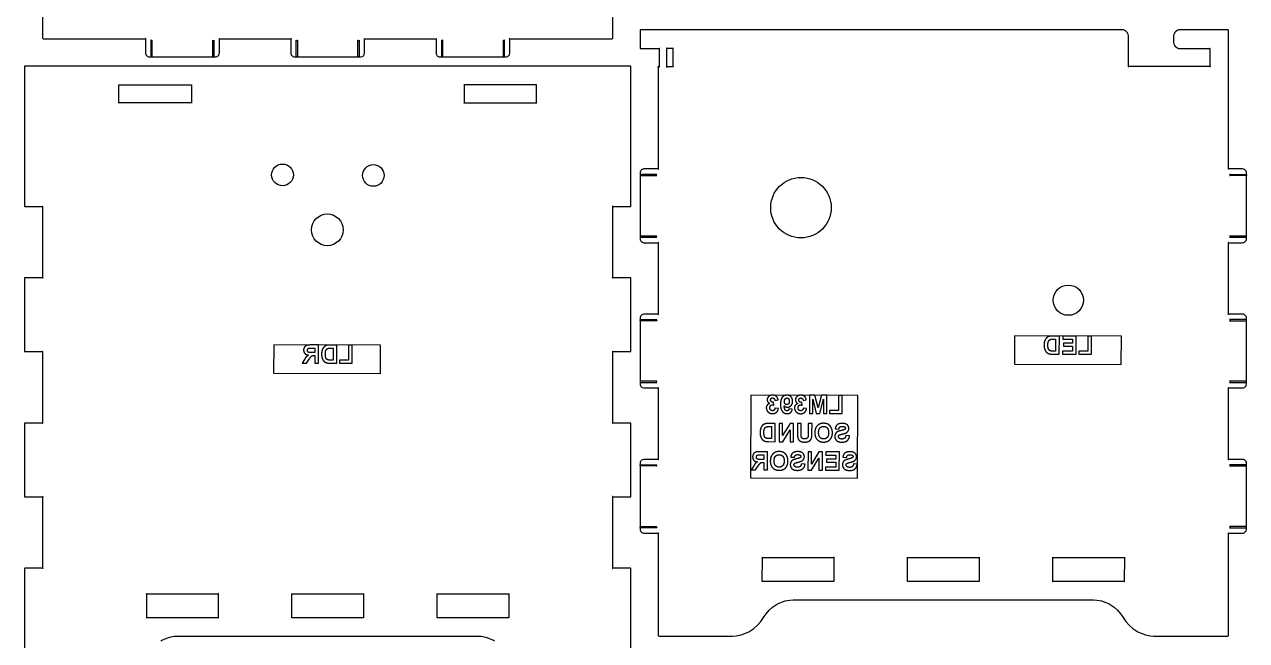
# Model space of a CAD drawing. Header units: millimetres. Extents: x 10 to 212, y 10 to 409.
# Drawn here: x 10 to 211.9, y 111 to 212.8 of the extents above; entities that cross this region are included whole.
import ezdxf

# ---------------------------------------------------------------- set-up
doc = ezdxf.new("R2010")
doc.units = ezdxf.units.MM
doc.layers.get('0').update_dxf_attribs({"linetype": 'CONTINUOUS'})

msp = doc.modelspace()

# ---------------------------------------------------------------- linework, layer by layer
for p, q in [((58.58, 159.8), (57.3, 159.8)), ((58.57, 156.8), (58.58, 159.8)), ((61.61, 159.79), (60.5, 159.79)), ((61.6, 156.79), (61.61, 159.79)), ((63.55, 159.76), (63.54, 157.29)), ((64.15, 159.76), (63.55, 159.76)), ((64.14, 156.78), (64.15, 159.76)), ((180.97, 161.28), (179.86, 161.28)), ((180.09, 160.77), (180.36, 160.77)), ((180.36, 160.77), (180.36, 158.78)), ((180.96, 158.28), (180.97, 161.28)), ((183.77, 161.27), (181.54, 161.27)), ((181.54, 161.27), (181.54, 160.77)), ((181.54, 160.77), (183.16, 160.76)), ((183.16, 160.1), (181.65, 160.1)), ((181.65, 160.1), (181.65, 159.6)), ((181.65, 159.6), (183.16, 159.59)), ((183.16, 159.59), (183.15, 158.78)), ((183.16, 160.76), (183.16, 160.1)), ((183.76, 158.27), (183.77, 161.27)), ((186.31, 161.24), (185.7, 161.24)), ((185.7, 161.24), (185.7, 158.77)), ((186.3, 158.26), (186.31, 161.24)), ((57.5, 159.29), (57.97, 159.29)), ((57.97, 158.53), (57.52, 158.53)), ((57.85, 158.05), (57.97, 158.05)), ((57.97, 159.29), (57.97, 158.53)), ((57.97, 158.05), (57.97, 156.8)), ((60.73, 159.28), (61, 159.28)), ((61, 159.28), (61, 157.3)), ((179.82, 158.28), (180.96, 158.28)), ((180.36, 158.78), (179.91, 158.78)), ((183.15, 158.78), (181.48, 158.78)), ((181.48, 158.78), (181.48, 158.27)), ((181.48, 158.27), (183.76, 158.27)), ((185.7, 158.77), (184.19, 158.77)), ((184.19, 158.77), (184.19, 158.27)), ((184.19, 158.27), (186.3, 158.26)), ((56.24, 157.39), (55.88, 156.8)), ((55.88, 156.8), (56.6, 156.8)), ((56.6, 156.8), (57.04, 157.45)), ((57.97, 156.8), (58.57, 156.8)), ((60.46, 156.79), (61.6, 156.79)), ((61, 157.3), (60.55, 157.3)), ((63.54, 157.29), (62.03, 157.29)), ((62.03, 157.29), (62.03, 156.79)), ((62.03, 156.79), (64.14, 156.78)), ((140.58, 151.49), (139.67, 151.49)), ((139.67, 151.49), (139.67, 148.49)), ((141.11, 149.44), (140.58, 151.49)), ((141.66, 151.49), (141.11, 149.44)), ((142.57, 151.48), (141.66, 151.49)), ((142.56, 148.48), (142.57, 151.48)), ((144.5, 151.46), (144.49, 148.99)), ((145.11, 151.45), (144.5, 151.46)), ((145.1, 148.48), (145.11, 151.45)), ((133.81, 149.86), (133.75, 150.33)), ((133.98, 150.64), (134.51, 150.73)), ((138.48, 149.85), (138.41, 150.32)), ((138.64, 150.63), (139.17, 150.72)), ((140.23, 148.49), (140.23, 150.85)), ((140.23, 150.85), (140.82, 148.49)), ((141.41, 148.49), (142.01, 150.85)), ((142.01, 150.85), (142, 148.49)), ((134.55, 149.3), (134, 149.37)), ((136.85, 149.19), (136.29, 149.26)), ((139.21, 149.29), (138.66, 149.36)), ((139.67, 148.49), (140.23, 148.49)), ((140.82, 148.49), (141.41, 148.49)), ((142, 148.49), (142.56, 148.48)), ((144.49, 148.99), (142.99, 148.99)), ((142.99, 148.99), (142.99, 148.48)), ((142.99, 148.48), (145.1, 148.48)), ((134.05, 146.82), (132.94, 146.83)), ((133.17, 146.32), (133.44, 146.32)), ((133.44, 146.32), (133.44, 144.33)), ((134.04, 143.82), (134.05, 146.82)), ((134.69, 146.82), (134.68, 143.82)), ((135.25, 146.82), (134.69, 146.82)), ((136.48, 146.82), (135.25, 144.82)), ((135.25, 144.82), (135.25, 146.82)), ((135.29, 143.82), (136.5, 145.77)), ((137.07, 146.82), (136.48, 146.82)), ((136.5, 145.77), (136.5, 143.82)), ((137.06, 143.82), (137.07, 146.82)), ((138.32, 146.81), (137.71, 146.81)), ((137.71, 146.81), (137.71, 145.24)), ((138.31, 145.15), (138.32, 146.81)), ((140.11, 146.81), (139.5, 146.81)), ((139.5, 146.81), (139.5, 145.19)), ((140.1, 145.21), (140.11, 146.81)), ((143.95, 145.94), (144.56, 145.91)), ((132.9, 143.83), (134.04, 143.82)), ((133.44, 144.33), (132.99, 144.33)), ((134.68, 143.82), (135.29, 143.82)), ((136.5, 143.82), (137.06, 143.82)), ((146.3, 144.77), (145.72, 144.83)), ((132.75, 142.15), (131.48, 142.15)), ((131.67, 141.64), (132.15, 141.64)), ((132.15, 141.64), (132.14, 140.88)), ((132.74, 139.15), (132.75, 142.15)), ((139.45, 142.13), (139.44, 139.13)), ((140.01, 142.13), (139.45, 142.13)), ((140.01, 140.12), (140.01, 142.13)), ((141.24, 142.12), (140.01, 140.12)), ((141.83, 142.12), (141.24, 142.12)), ((141.82, 139.12), (141.83, 142.12)), ((144.63, 142.12), (142.41, 142.12)), ((142.41, 142.12), (142.41, 141.61)), ((142.41, 141.61), (144.02, 141.61)), ((144.02, 141.61), (144.02, 140.94)), ((144.62, 139.12), (144.63, 142.12)), ((130.42, 139.74), (130.05, 139.15)), ((130.77, 139.15), (131.21, 139.8)), ((132.14, 140.88), (131.7, 140.88)), ((132.02, 140.4), (132.14, 140.4)), ((132.14, 140.4), (132.14, 139.15)), ((136.61, 141.28), (137.21, 141.25)), ((138.96, 140.11), (138.37, 140.16)), ((140.05, 139.13), (141.26, 141.08)), ((141.26, 141.08), (141.26, 139.12)), ((144.02, 139.62), (142.34, 139.63)), ((142.34, 139.63), (142.34, 139.12)), ((144.02, 140.94), (142.52, 140.95)), ((142.52, 140.95), (142.52, 140.44)), ((142.52, 140.44), (144.02, 140.44)), ((144.02, 140.44), (144.02, 139.62)), ((145.22, 141.26), (145.83, 141.23)), ((147.58, 140.08), (146.99, 140.14)), ((130.05, 139.15), (130.77, 139.15)), ((132.14, 139.15), (132.74, 139.15)), ((139.44, 139.13), (140.05, 139.13)), ((141.26, 139.12), (141.82, 139.12)), ((142.34, 139.12), (144.62, 139.12))]:
    msp.add_line(p, q)
for points in [[(13, 227.4), (13, 210.5), (13, 210.48), (13.03, 210.43), (13.08, 210.4), (13.1, 210.4), (30, 210.4), (30.01, 210.4), (30.04, 210.41), (30.04, 210.44), (30.01, 210.44), (30, 210.41), (30, 210.4), (30, 208.1), (30, 208.06), (30.02, 207.92), (30.08, 207.78), (30.09, 207.75), (30.11, 207.72), (30.21, 207.61), (30.32, 207.51), (30.35, 207.49), (30.38, 207.48), (30.52, 207.43), (30.65, 207.4), (30.7, 207.4), (31, 207.4), (41.2, 207.4), (41.18, 207.4), (41.13, 207.43), (41.1, 207.48), (41.1, 207.5), (41.1, 210.2), (41.1, 210.19), (41.11, 210.15), (41.11, 210.15), (41.12, 210.15), (41.15, 210.12), (41.15, 210.11), (41.15, 210.11), (41.19, 210.1), (41.2, 210.1), (41.21, 210.1), (41.25, 210.11), (41.25, 210.11), (41.25, 210.12), (41.28, 210.15), (41.29, 210.15), (41.29, 210.15), (41.3, 210.19), (41.3, 210.2), (41.3, 207.5), (41.3, 207.48), (41.27, 207.43), (41.22, 207.4), (41.2, 207.4), (41.5, 207.4), (41.54, 207.4), (41.68, 207.43), (41.82, 207.48), (41.85, 207.49), (41.88, 207.51), (41.99, 207.61), (42.09, 207.72), (42.11, 207.75), (42.12, 207.78), (42.2, 208.02), (42.2, 208.1), (42.2, 210.4), (54, 210.4), (54, 210.41), (54.01, 210.44), (54.04, 210.44), (54.04, 210.41), (54.01, 210.4), (54, 210.4), (54, 208.1), (54, 208.06), (54.02, 207.92), (54.08, 207.78), (54.09, 207.75), (54.11, 207.72), (54.21, 207.61), (54.32, 207.51), (54.35, 207.49), (54.38, 207.48), (54.52, 207.43), (54.65, 207.4), (54.7, 207.4), (55, 207.4), (54.98, 207.4), (54.93, 207.43), (54.9, 207.48), (54.9, 207.5), (54.9, 210.2), (54.9, 210.19), (54.91, 210.15), (54.91, 210.15), (54.91, 210.15), (54.95, 210.12), (54.95, 210.11), (54.95, 210.11), (54.99, 210.1), (55, 210.1), (55.01, 210.1), (55.05, 210.11), (55.05, 210.11), (55.05, 210.12), (55.08, 210.15), (55.09, 210.15), (55.09, 210.15), (55.1, 210.19), (55.1, 210.2), (55.1, 207.5), (55.1, 207.48), (55.07, 207.43), (55.02, 207.4), (55, 207.4), (65.2, 207.4), (65.18, 207.4), (65.13, 207.43), (65.1, 207.48), (65.1, 207.5), (65.1, 210.2), (65.1, 210.19), (65.11, 210.15), (65.11, 210.15), (65.11, 210.15), (65.15, 210.12), (65.15, 210.11), (65.15, 210.11), (65.19, 210.1), (65.2, 210.1), (65.21, 210.1), (65.25, 210.11), (65.25, 210.11), (65.25, 210.12), (65.28, 210.15), (65.29, 210.15), (65.29, 210.15), (65.3, 210.19), (65.3, 210.2), (65.3, 207.5), (65.3, 207.48), (65.27, 207.43), (65.22, 207.4), (65.2, 207.4), (65.5, 207.4), (65.59, 207.4), (65.82, 207.48), (65.85, 207.49), (65.88, 207.51), (65.99, 207.61), (66.09, 207.72), (66.11, 207.75), (66.12, 207.78), (66.2, 208.02), (66.2, 208.1), (66.2, 210.4), (78, 210.4), (78, 210.41), (78.01, 210.44), (78.04, 210.44), (78.04, 210.41), (78.01, 210.4), (78, 210.4), (78, 208.1), (78, 208.06), (78.02, 207.92), (78.08, 207.78), (78.09, 207.75), (78.11, 207.72), (78.21, 207.61), (78.32, 207.51), (78.35, 207.49), (78.38, 207.48), (78.52, 207.43), (78.65, 207.4), (78.7, 207.4), (79, 207.4), (79.02, 207.4), (79.07, 207.43), (79.1, 207.48), (79.1, 207.5), (79.1, 210.2), (79.1, 210.19), (79.09, 210.15), (79.09, 210.15), (79.08, 210.15), (79.05, 210.12), (79.05, 210.11), (79.05, 210.11), (79.01, 210.1), (79, 210.1), (78.99, 210.1), (78.95, 210.11), (78.95, 210.11), (78.95, 210.12), (78.91, 210.15), (78.91, 210.15), (78.91, 210.15), (78.9, 210.19), (78.9, 210.2), (78.9, 207.5), (78.9, 207.48), (78.93, 207.43), (78.98, 207.4), (79, 207.4), (89.2, 207.4), (89.5, 207.4), (89.59, 207.4), (89.82, 207.48), (89.85, 207.49), (89.88, 207.51), (89.99, 207.61), (90.09, 207.72), (90.11, 207.75), (90.12, 207.78), (90.2, 208.02), (90.2, 208.1), (90.2, 210.4), (90.19, 210.4), (90.16, 210.41), (90.16, 210.44), (90.18, 210.44), (90.2, 210.41), (90.2, 210.4), (107.1, 210.4), (107.12, 210.4), (107.17, 210.43), (107.2, 210.48), (107.2, 210.5), (107.2, 227.4)], [(110.2, 105.8), (110.2, 122.8), (110.2, 122.82), (110.17, 122.87), (110.12, 122.9), (110.1, 122.9), (107.2, 122.9), (107.2, 134.7), (107.2, 134.71), (107.19, 134.74), (107.16, 134.74), (107.16, 134.72), (107.19, 134.7), (107.2, 134.7), (110.1, 134.7), (110.12, 134.7), (110.17, 134.73), (110.2, 134.78), (110.2, 134.8), (110.2, 146.8), (110.2, 146.82), (110.17, 146.87), (110.12, 146.9), (110.1, 146.9), (107.2, 146.9), (107.2, 146.89), (107.19, 146.86), (107.16, 146.86), (107.16, 146.89), (107.19, 146.9), (107.2, 146.9), (107.2, 158.7), (107.19, 158.7), (107.16, 158.72), (107.16, 158.74), (107.19, 158.74), (107.2, 158.71), (107.2, 158.7), (110.1, 158.7), (110.12, 158.7), (110.17, 158.73), (110.2, 158.78), (110.2, 158.8), (110.2, 170.8), (110.2, 170.82), (110.17, 170.87), (110.12, 170.9), (110.1, 170.9), (107.2, 170.9), (107.2, 170.89), (107.19, 170.86), (107.16, 170.86), (107.16, 170.89), (107.19, 170.9), (107.2, 170.9), (107.2, 182.7), (110.1, 182.7), (110.12, 182.7), (110.17, 182.73), (110.2, 182.78), (110.2, 182.8), (110.2, 199.8), (110.2, 205.8), (110.2, 205.82), (110.17, 205.87), (110.12, 205.9), (110.1, 205.9), (107.1, 205.9), (70.1, 205.9), (50.1, 205.9), (13.1, 205.9), (10.1, 205.9), (10.08, 205.9), (10.03, 205.87), (10, 205.82), (10, 205.8), (10, 199.8), (10, 182.8), (10, 182.78), (10.03, 182.73), (10.08, 182.7), (10.1, 182.7), (13, 182.7), (13, 182.71), (13.01, 182.74), (13.04, 182.74), (13.04, 182.72), (13.01, 182.7), (13, 182.7), (13, 170.9), (13.01, 170.9), (13.04, 170.89), (13.04, 170.86), (13.01, 170.86), (13, 170.89), (13, 170.9), (10.1, 170.9), (10.08, 170.9), (10.03, 170.87), (10, 170.82), (10, 170.8), (10, 158.8), (10, 158.78), (10.03, 158.73), (10.08, 158.7), (10.1, 158.7), (13, 158.7), (13, 146.9), (10.1, 146.9), (10.08, 146.9), (10.03, 146.87), (10, 146.82), (10, 146.8), (10, 134.8), (10, 134.78), (10.03, 134.73), (10.08, 134.7), (10.1, 134.7), (13, 134.7), (13, 134.71), (13.01, 134.74), (13.04, 134.74), (13.04, 134.72), (13.01, 134.7), (13, 134.7), (13, 122.9), (13.01, 122.9), (13.04, 122.89), (13.04, 122.86), (13.01, 122.86), (13, 122.89), (13, 122.9), (10.1, 122.9), (10.08, 122.9), (10.03, 122.87), (10, 122.82), (10, 122.8), (10, 105.8)], [(32.54, 110.91), (32.71, 111.01), (33.24, 111.25), (33.96, 111.5), (34.72, 111.65), (35.3, 111.7), (35.49, 111.7), (84.71, 111.7), (84.9, 111.7), (85.48, 111.65), (86.23, 111.5), (86.96, 111.25), (87.49, 111.01), (87.66, 110.91)]]:
    msp.add_lwpolyline(points)
for points in [[(31.1, 207.48), (31.1, 207.5), (31.1, 210.2), (31.1, 210.19), (31.09, 210.15), (31.09, 210.15), (31.08, 210.15), (31.05, 210.12), (31.05, 210.11), (31.05, 210.11), (31.01, 210.1), (31, 210.1), (30.99, 210.1), (30.95, 210.11), (30.95, 210.11), (30.95, 210.12), (30.91, 210.15), (30.91, 210.15), (30.91, 210.15), (30.9, 210.19), (30.9, 210.2), (30.9, 207.5), (30.9, 207.48), (30.93, 207.43), (30.98, 207.4), (31, 207.4), (31.02, 207.4), (31.07, 207.43)], [(42.16, 210.44), (42.16, 210.41), (42.19, 210.4), (42.2, 210.4), (42.2, 210.41), (42.18, 210.44)], [(66.18, 210.44), (66.16, 210.44), (66.16, 210.41), (66.19, 210.4), (66.2, 210.4), (66.2, 210.41)], [(89.3, 210.2), (89.3, 210.19), (89.29, 210.15), (89.29, 210.15), (89.28, 210.15), (89.25, 210.12), (89.25, 210.11), (89.25, 210.11), (89.21, 210.1), (89.2, 210.1), (89.19, 210.1), (89.15, 210.11), (89.15, 210.11), (89.15, 210.12), (89.11, 210.15), (89.11, 210.15), (89.11, 210.15), (89.1, 210.19), (89.1, 210.2), (89.1, 207.5), (89.1, 207.48), (89.13, 207.43), (89.18, 207.4), (89.2, 207.4), (89.22, 207.4), (89.27, 207.43), (89.3, 207.48), (89.3, 207.5)], [(127.6, 111.75), (128.38, 111.91), (129.13, 112.16), (129.68, 112.42), (129.85, 112.52), (130.02, 112.62), (130.51, 112.96), (131.11, 113.49), (131.64, 114.09), (131.98, 114.58), (132.08, 114.75), (132.18, 114.92), (132.51, 115.39), (133.02, 115.97), (133.6, 116.48), (134.07, 116.81), (134.24, 116.91), (134.41, 117.01), (134.94, 117.25), (135.66, 117.5), (136.42, 117.65), (137, 117.7), (137.19, 117.7), (186.41, 117.7), (186.6, 117.7), (187.18, 117.65), (187.93, 117.5), (188.66, 117.25), (189.19, 117.01), (189.36, 116.91), (189.52, 116.81), (190, 116.48), (190.58, 115.97), (191.09, 115.39), (191.42, 114.92), (191.52, 114.75), (191.62, 114.58), (191.96, 114.09), (192.49, 113.49), (193.09, 112.96), (193.58, 112.62), (193.75, 112.52), (193.92, 112.42), (194.47, 112.16), (195.22, 111.91), (196, 111.75), (196.6, 111.7), (196.8, 111.7), (208.8, 111.7), (208.82, 111.7), (208.87, 111.73), (208.9, 111.78), (208.9, 111.8), (208.9, 128.7), (208.9, 128.71), (208.88, 128.74), (208.86, 128.74), (208.86, 128.72), (208.89, 128.7), (208.9, 128.7), (211.2, 128.7), (211.24, 128.7), (211.38, 128.72), (211.52, 128.78), (211.55, 128.79), (211.58, 128.81), (211.69, 128.91), (211.79, 129.02), (211.81, 129.05), (211.82, 129.08), (211.9, 129.32), (211.9, 129.4), (211.9, 129.7), (211.9, 139.9), (211.9, 140.2), (211.9, 140.25), (211.88, 140.38), (211.82, 140.52), (211.81, 140.55), (211.79, 140.58), (211.69, 140.69), (211.58, 140.79), (211.55, 140.81), (211.52, 140.82), (211.38, 140.88), (211.24, 140.9), (211.2, 140.9), (208.9, 140.9), (208.89, 140.9), (208.86, 140.89), (208.86, 140.86), (208.88, 140.86), (208.9, 140.89), (208.9, 140.9), (208.9, 152.7), (208.89, 152.7), (208.86, 152.72), (208.86, 152.74), (208.88, 152.74), (208.9, 152.71), (208.9, 152.7), (211.2, 152.7), (211.24, 152.7), (211.38, 152.73), (211.52, 152.78), (211.55, 152.79), (211.58, 152.81), (211.69, 152.91), (211.79, 153.02), (211.81, 153.05), (211.82, 153.08), (211.9, 153.32), (211.9, 153.4), (211.9, 153.7), (211.9, 153.72), (211.87, 153.77), (211.82, 153.8), (211.8, 153.8), (209.1, 153.8), (209.11, 153.8), (209.15, 153.79), (209.15, 153.79), (209.15, 153.78), (209.18, 153.75), (209.19, 153.75), (209.19, 153.75), (209.2, 153.71), (209.2, 153.7), (209.2, 153.69), (209.19, 153.65), (209.19, 153.65), (209.18, 153.65), (209.15, 153.62), (209.15, 153.61), (209.15, 153.61), (209.11, 153.6), (209.1, 153.6), (211.8, 153.6), (211.82, 153.6), (211.87, 153.63), (211.9, 153.68), (211.9, 153.7), (211.9, 163.9), (211.9, 164.2), (211.9, 164.25), (211.88, 164.38), (211.82, 164.52), (211.81, 164.55), (211.79, 164.58), (211.69, 164.69), (211.58, 164.79), (211.55, 164.81), (211.52, 164.82), (211.38, 164.88), (211.24, 164.9), (211.2, 164.9), (208.9, 164.9), (208.9, 164.89), (208.88, 164.86), (208.86, 164.86), (208.86, 164.89), (208.89, 164.9), (208.9, 164.9), (208.9, 176.7), (208.9, 176.71), (208.88, 176.74), (208.86, 176.74), (208.86, 176.72), (208.89, 176.7), (208.9, 176.7), (211.2, 176.7), (211.24, 176.7), (211.38, 176.72), (211.52, 176.78), (211.55, 176.79), (211.58, 176.81), (211.69, 176.91), (211.79, 177.02), (211.81, 177.05), (211.82, 177.08), (211.88, 177.22), (211.9, 177.36), (211.9, 177.4), (211.9, 177.7), (211.9, 187.9), (211.9, 187.88), (211.87, 187.83), (211.82, 187.8), (211.8, 187.8), (209.1, 187.8), (209.11, 187.8), (209.15, 187.81), (209.15, 187.81), (209.15, 187.82), (209.18, 187.85), (209.19, 187.85), (209.19, 187.85), (209.2, 187.89), (209.2, 187.9), (209.2, 187.91), (209.19, 187.95), (209.19, 187.95), (209.18, 187.96), (209.15, 187.99), (209.15, 187.99), (209.15, 187.99), (209.11, 188), (209.1, 188), (211.8, 188), (211.82, 188), (211.87, 187.97), (211.9, 187.92), (211.9, 187.9), (211.9, 188.2), (211.9, 188.25), (211.88, 188.38), (211.82, 188.52), (211.81, 188.55), (211.79, 188.58), (211.69, 188.69), (211.58, 188.79), (211.55, 188.81), (211.52, 188.82), (211.38, 188.88), (211.24, 188.9), (211.2, 188.9), (208.9, 188.9), (208.89, 188.9), (208.86, 188.89), (208.86, 188.86), (208.88, 188.86), (208.9, 188.89), (208.9, 188.9), (208.9, 205.8), (208.9, 211.8), (208.9, 211.82), (208.87, 211.87), (208.82, 211.9), (208.8, 211.9), (200.95, 211.9), (200.88, 211.9), (200.67, 211.86), (200.44, 211.78), (200.4, 211.75), (200.36, 211.73), (200.17, 211.58), (200.02, 211.39), (200, 211.35), (199.97, 211.31), (199.89, 211.09), (199.85, 210.87), (199.85, 210.8), (199.85, 209.88), (199.85, 209.81), (199.89, 209.59), (199.97, 209.37), (200, 209.33), (200.02, 209.28), (200.17, 209.1), (200.36, 208.95), (200.4, 208.92), (200.44, 208.9), (200.67, 208.81), (200.88, 208.78), (200.95, 208.78), (205.85, 208.78), (205.85, 208.79), (205.86, 208.82), (205.89, 208.81), (205.89, 208.79), (205.86, 208.78), (205.85, 208.78), (205.85, 205.82), (205.86, 205.82), (205.89, 205.81), (205.89, 205.79), (205.86, 205.78), (205.85, 205.82), (205.85, 205.82), (192.4, 205.82), (192.39, 205.82), (192.36, 205.81), (192.36, 205.79), (192.39, 205.78), (192.4, 205.82), (192.4, 205.82), (192.4, 210.8), (192.4, 210.87), (192.36, 211.09), (192.28, 211.31), (192.25, 211.35), (192.23, 211.39), (192.08, 211.58), (191.89, 211.73), (191.85, 211.75), (191.81, 211.78), (191.58, 211.86), (191.37, 211.9), (191.3, 211.9), (111.8, 211.9), (111.78, 211.9), (111.73, 211.87), (111.7, 211.82), (111.7, 211.8), (111.7, 208.88), (111.7, 208.86), (111.73, 208.81), (111.78, 208.78), (111.8, 208.78), (114.85, 208.78), (114.85, 205.82), (114.85, 205.82), (114.86, 205.78), (114.89, 205.79), (114.89, 205.81), (114.86, 205.82), (114.85, 205.82), (114.8, 205.82), (114.78, 205.82), (114.73, 205.8), (114.7, 205.74), (114.7, 205.72), (114.7, 205.8), (114.7, 188.9), (112.4, 188.9), (112.31, 188.9), (112.08, 188.82), (112.05, 188.81), (112.02, 188.79), (111.91, 188.69), (111.81, 188.58), (111.79, 188.55), (111.78, 188.52), (111.72, 188.38), (111.7, 188.25), (111.7, 188.2), (111.7, 187.9), (111.7, 177.7), (111.7, 177.68), (111.73, 177.63), (111.78, 177.6), (111.8, 177.6), (114.5, 177.6), (114.49, 177.6), (114.45, 177.61), (114.45, 177.61), (114.45, 177.62), (114.41, 177.65), (114.41, 177.65), (114.41, 177.65), (114.4, 177.69), (114.4, 177.7), (114.4, 177.71), (114.41, 177.75), (114.41, 177.75), (114.41, 177.75), (114.45, 177.79), (114.45, 177.79), (114.45, 177.79), (114.49, 177.8), (114.5, 177.8), (111.8, 177.8), (111.78, 177.8), (111.73, 177.77), (111.7, 177.72), (111.7, 177.7), (111.7, 177.4), (111.7, 177.36), (111.72, 177.22), (111.78, 177.08), (111.79, 177.05), (111.81, 177.02), (111.91, 176.91), (112.02, 176.81), (112.05, 176.79), (112.08, 176.78), (112.32, 176.7), (112.4, 176.7), (114.7, 176.7), (114.71, 176.7), (114.74, 176.72), (114.74, 176.74), (114.71, 176.74), (114.7, 176.71), (114.7, 176.7), (114.7, 164.9), (114.7, 164.89), (114.71, 164.86), (114.74, 164.86), (114.74, 164.89), (114.71, 164.9), (114.7, 164.9), (112.4, 164.9), (112.31, 164.9), (112.08, 164.82), (112.05, 164.81), (112.02, 164.79), (111.91, 164.69), (111.81, 164.58), (111.79, 164.55), (111.78, 164.52), (111.72, 164.38), (111.7, 164.25), (111.7, 164.2), (111.7, 163.9), (111.7, 163.92), (111.73, 163.97), (111.78, 164), (111.8, 164), (114.5, 164), (114.49, 164), (114.45, 163.99), (114.45, 163.99), (114.45, 163.99), (114.41, 163.95), (114.41, 163.95), (114.41, 163.95), (114.4, 163.91), (114.4, 163.9), (114.4, 163.89), (114.41, 163.85), (114.41, 163.85), (114.41, 163.85), (114.45, 163.82), (114.45, 163.81), (114.45, 163.81), (114.49, 163.8), (114.5, 163.8), (111.8, 163.8), (111.78, 163.8), (111.73, 163.83), (111.7, 163.88), (111.7, 163.9), (111.7, 153.7), (111.7, 153.68), (111.73, 153.63), (111.78, 153.6), (111.8, 153.6), (114.5, 153.6), (114.49, 153.6), (114.45, 153.61), (114.45, 153.61), (114.45, 153.62), (114.41, 153.65), (114.41, 153.65), (114.41, 153.65), (114.4, 153.69), (114.4, 153.7), (114.4, 153.71), (114.41, 153.75), (114.41, 153.75), (114.41, 153.75), (114.45, 153.78), (114.45, 153.79), (114.45, 153.79), (114.49, 153.8), (114.5, 153.8), (111.8, 153.8), (111.78, 153.8), (111.73, 153.77), (111.7, 153.72), (111.7, 153.7), (111.7, 153.4), (111.7, 153.36), (111.72, 153.22), (111.78, 153.08), (111.79, 153.05), (111.81, 153.02), (111.91, 152.91), (112.02, 152.81), (112.05, 152.79), (112.08, 152.78), (112.32, 152.7), (112.4, 152.7), (114.7, 152.7), (114.71, 152.7), (114.74, 152.72), (114.74, 152.74), (114.71, 152.74), (114.7, 152.71), (114.7, 152.7), (114.7, 140.9), (112.4, 140.9), (112.31, 140.9), (112.08, 140.82), (112.05, 140.81), (112.02, 140.79), (111.91, 140.69), (111.81, 140.58), (111.79, 140.55), (111.78, 140.52), (111.72, 140.38), (111.7, 140.25), (111.7, 140.2), (111.7, 139.9), (111.7, 139.92), (111.73, 139.97), (111.78, 140), (111.8, 140), (114.5, 140), (114.49, 140), (114.45, 139.99), (114.45, 139.99), (114.45, 139.99), (114.41, 139.96), (114.41, 139.95), (114.41, 139.95), (114.4, 139.91), (114.4, 139.9), (114.4, 139.89), (114.41, 139.85), (114.41, 139.85), (114.41, 139.85), (114.45, 139.82), (114.45, 139.81), (114.45, 139.81), (114.49, 139.8), (114.5, 139.8), (111.8, 139.8), (111.78, 139.8), (111.73, 139.83), (111.7, 139.88), (111.7, 139.9), (111.7, 129.7), (111.7, 129.72), (111.73, 129.77), (111.78, 129.8), (111.8, 129.8), (114.5, 129.8), (114.49, 129.8), (114.45, 129.79), (114.45, 129.79), (114.45, 129.78), (114.41, 129.75), (114.41, 129.75), (114.41, 129.75), (114.4, 129.71), (114.4, 129.7), (114.4, 129.69), (114.41, 129.65), (114.41, 129.65), (114.41, 129.65), (114.45, 129.62), (114.45, 129.61), (114.45, 129.61), (114.49, 129.6), (114.5, 129.6), (111.8, 129.6), (111.78, 129.6), (111.73, 129.63), (111.7, 129.68), (111.7, 129.7), (111.7, 129.4), (111.7, 129.36), (111.72, 129.22), (111.78, 129.08), (111.79, 129.05), (111.81, 129.02), (111.91, 128.91), (112.02, 128.81), (112.05, 128.79), (112.08, 128.78), (112.32, 128.7), (112.4, 128.7), (114.7, 128.7), (114.7, 128.71), (114.71, 128.74), (114.74, 128.74), (114.74, 128.72), (114.71, 128.7), (114.7, 128.7), (114.7, 111.8), (114.7, 111.78), (114.73, 111.73), (114.78, 111.7), (114.8, 111.7), (126.8, 111.7), (127, 111.7)], [(114.85, 208.78), (114.86, 208.78), (114.89, 208.79), (114.89, 208.81), (114.86, 208.82), (114.85, 208.79)], [(116.09, 208.85), (116.1, 208.85), (116.1, 208.86), (116.08, 208.89), (116.06, 208.89), (116.06, 208.87)], [(116.1, 208.85), (116.6, 208.85), (117.1, 208.85), (117.1, 205.75), (116.1, 205.75)], [(117.11, 208.85), (117.14, 208.87), (117.14, 208.89), (117.11, 208.89), (117.1, 208.86), (117.1, 208.85)], [(116.08, 205.71), (116.1, 205.74), (116.1, 205.75), (116.09, 205.75), (116.06, 205.74), (116.06, 205.71)], [(117.11, 205.71), (117.14, 205.71), (117.14, 205.74), (117.11, 205.75), (117.1, 205.75), (117.1, 205.74)], [(25.62, 199.83), (25.62, 202.78), (25.61, 202.78), (25.58, 202.79), (25.59, 202.81), (25.61, 202.82), (25.62, 202.79), (25.62, 202.78), (31.6, 202.78), (37.58, 202.78), (37.58, 199.83)], [(37.58, 202.78), (37.58, 202.78), (37.62, 202.79), (37.61, 202.81), (37.59, 202.82), (37.58, 202.79)], [(82.63, 199.81), (82.63, 199.83), (94.57, 199.83), (94.57, 199.81), (94.59, 199.78), (94.61, 199.79), (94.62, 199.81), (94.58, 199.83), (94.57, 199.83), (94.57, 202.78), (88.6, 202.78), (82.63, 202.78), (82.63, 202.79), (82.61, 202.82), (82.59, 202.81), (82.58, 202.79), (82.61, 202.78), (82.63, 202.78), (82.63, 199.83), (82.61, 199.83), (82.58, 199.81), (82.59, 199.79), (82.61, 199.78)], [(94.59, 202.82), (94.57, 202.79), (94.57, 202.78), (94.58, 202.78), (94.62, 202.79), (94.61, 202.81)], [(25.62, 199.83), (25.61, 199.83), (25.58, 199.81), (25.59, 199.79), (25.61, 199.78), (25.62, 199.81)], [(37.58, 199.83), (37.58, 199.81), (37.59, 199.78), (37.61, 199.79), (37.62, 199.81), (37.58, 199.83)], [(114.41, 187.85), (114.41, 187.85), (114.4, 187.89), (114.4, 187.9), (114.4, 187.91), (114.41, 187.95), (114.41, 187.95), (114.41, 187.96), (114.45, 187.99), (114.45, 187.99), (114.45, 187.99), (114.49, 188), (114.5, 188), (111.8, 188), (111.78, 188), (111.73, 187.97), (111.7, 187.92), (111.7, 187.9), (111.7, 187.88), (111.73, 187.83), (111.78, 187.8), (111.8, 187.8), (114.5, 187.8), (114.49, 187.8), (114.45, 187.81), (114.45, 187.81), (114.45, 187.82), (114.41, 187.85)], [(114.71, 188.86), (114.74, 188.86), (114.74, 188.89), (114.71, 188.9), (114.7, 188.9), (114.7, 188.89)], [(107.19, 182.7), (107.2, 182.7), (107.2, 182.71), (107.19, 182.74), (107.16, 182.74), (107.16, 182.72)], [(209.15, 177.61), (209.11, 177.6), (209.1, 177.6), (211.8, 177.6), (211.82, 177.6), (211.87, 177.63), (211.9, 177.68), (211.9, 177.7), (211.9, 177.72), (211.87, 177.77), (211.82, 177.8), (211.8, 177.8), (209.1, 177.8), (209.11, 177.8), (209.15, 177.79), (209.15, 177.79), (209.15, 177.79), (209.18, 177.75), (209.19, 177.75), (209.19, 177.75), (209.2, 177.71), (209.2, 177.7), (209.2, 177.69), (209.19, 177.65), (209.19, 177.65), (209.18, 177.65), (209.15, 177.62), (209.15, 177.61)], [(209.1, 164), (209.11, 164), (209.15, 163.99), (209.15, 163.99), (209.15, 163.99), (209.18, 163.95), (209.19, 163.95), (209.19, 163.95), (209.2, 163.91), (209.2, 163.9), (209.2, 163.89), (209.19, 163.85), (209.19, 163.85), (209.18, 163.85), (209.15, 163.82), (209.15, 163.81), (209.15, 163.81), (209.11, 163.8), (209.1, 163.8), (211.8, 163.8), (211.82, 163.8), (211.87, 163.83), (211.9, 163.88), (211.9, 163.9), (211.9, 163.92), (211.87, 163.97), (211.82, 164), (211.8, 164)], [(51.17, 155.14), (68.84, 155.1), (68.85, 159.77), (51.18, 159.81)], [(173.54, 156.62), (191.21, 156.58), (191.22, 161.25), (173.55, 161.29)], [(13, 158.7), (13.01, 158.7), (13.04, 158.72), (13.04, 158.74), (13.01, 158.74), (13, 158.71)], [(129.97, 137.83), (147.64, 137.78), (147.68, 151.47), (130.01, 151.52)], [(13, 146.89), (13.01, 146.86), (13.04, 146.86), (13.04, 146.89), (13.01, 146.9), (13, 146.9)], [(114.7, 140.89), (114.71, 140.86), (114.74, 140.86), (114.74, 140.89), (114.71, 140.9), (114.7, 140.9)], [(211.87, 139.97), (211.82, 140), (211.8, 140), (209.1, 140), (209.11, 140), (209.15, 139.99), (209.15, 139.99), (209.15, 139.99), (209.18, 139.96), (209.19, 139.95), (209.19, 139.95), (209.2, 139.91), (209.2, 139.9), (209.2, 139.89), (209.19, 139.85), (209.19, 139.85), (209.18, 139.85), (209.15, 139.82), (209.15, 139.81), (209.15, 139.81), (209.11, 139.8), (209.1, 139.8), (211.8, 139.8), (211.82, 139.8), (211.87, 139.83), (211.9, 139.88), (211.9, 139.9), (211.9, 139.92)], [(211.87, 129.77), (211.82, 129.8), (211.8, 129.8), (209.1, 129.8), (209.11, 129.8), (209.15, 129.79), (209.15, 129.79), (209.15, 129.78), (209.18, 129.75), (209.19, 129.75), (209.19, 129.75), (209.2, 129.71), (209.2, 129.7), (209.2, 129.69), (209.19, 129.65), (209.19, 129.65), (209.18, 129.65), (209.15, 129.62), (209.15, 129.61), (209.15, 129.61), (209.11, 129.6), (209.1, 129.6), (211.8, 129.6), (211.82, 129.6), (211.87, 129.63), (211.9, 129.68), (211.9, 129.7), (211.9, 129.72)], [(137.8, 120.73), (131.9, 120.73), (131.9, 120.72), (131.88, 120.69), (131.86, 120.69), (131.86, 120.71), (131.89, 120.73), (131.9, 120.73), (131.91, 124.67), (143.71, 124.67), (143.7, 120.73)], [(131.87, 124.69), (131.9, 124.67), (131.91, 124.67), (131.91, 124.69), (131.9, 124.72), (131.87, 124.71)], [(143.72, 124.67), (143.75, 124.69), (143.75, 124.71), (143.72, 124.72), (143.71, 124.69), (143.71, 124.67)], [(155.9, 120.73), (155.91, 124.67), (155.91, 124.69), (155.9, 124.72), (155.87, 124.71), (155.87, 124.69), (155.9, 124.67), (155.91, 124.67), (167.71, 124.67), (167.7, 120.73), (167.7, 120.72), (167.71, 120.69), (167.74, 120.69), (167.74, 120.71), (167.71, 120.73), (167.7, 120.73), (161.8, 120.73)], [(167.71, 124.67), (167.72, 124.67), (167.75, 124.69), (167.75, 124.71), (167.72, 124.72), (167.71, 124.69)], [(179.91, 124.67), (179.91, 124.69), (179.9, 124.72), (179.87, 124.71), (179.87, 124.69), (179.9, 124.67)], [(185.8, 120.73), (179.9, 120.73), (179.91, 124.67), (191.71, 124.67), (191.71, 124.69), (191.72, 124.72), (191.75, 124.71), (191.75, 124.69), (191.72, 124.67), (191.71, 124.67), (191.7, 120.73)], [(107.2, 122.89), (107.2, 122.9), (107.19, 122.9), (107.16, 122.89), (107.16, 122.86), (107.19, 122.86)], [(143.71, 120.69), (143.74, 120.69), (143.74, 120.71), (143.71, 120.73), (143.7, 120.73), (143.7, 120.72)], [(155.89, 120.73), (155.86, 120.71), (155.86, 120.69), (155.88, 120.69), (155.9, 120.72), (155.9, 120.73)], [(179.88, 120.69), (179.9, 120.72), (179.9, 120.73), (179.89, 120.73), (179.86, 120.71), (179.86, 120.69)], [(191.71, 120.69), (191.74, 120.69), (191.74, 120.71), (191.71, 120.73), (191.7, 120.73), (191.7, 120.72)], [(36.1, 114.72), (30.2, 114.72), (30.2, 118.67), (30.19, 118.67), (30.16, 118.69), (30.16, 118.71), (30.18, 118.72), (30.2, 118.69), (30.2, 118.67), (42.01, 118.67), (42.04, 118.69), (42.04, 118.71), (42.01, 118.72), (42, 118.69), (42, 118.62), (42, 114.72)], [(54.2, 118.67), (54.2, 118.69), (54.18, 118.72), (54.16, 118.71), (54.16, 118.69), (54.19, 118.67)], [(54.16, 114.71), (54.16, 114.69), (54.18, 114.68), (54.2, 114.72), (54.2, 114.72), (54.2, 118.67), (66, 118.67), (66, 114.72), (66, 114.72), (66.01, 114.68), (66.04, 114.69), (66.04, 114.71), (66.01, 114.72), (66, 114.72), (60.1, 114.72), (54.2, 114.72), (54.19, 114.72)], [(66, 118.67), (66.01, 118.67), (66.04, 118.69), (66.04, 118.71), (66.01, 118.72), (66, 118.69)], [(78.19, 118.67), (78.2, 118.67), (78.2, 118.69), (78.18, 118.72), (78.16, 118.71), (78.16, 118.69)], [(78.2, 114.72), (78.2, 118.67), (90, 118.67), (90, 118.69), (90.01, 118.72), (90.04, 118.71), (90.04, 118.69), (90.01, 118.67), (90, 118.67), (90, 114.72), (84.1, 114.72)], [(30.2, 114.72), (30.2, 114.72), (30.19, 114.72), (30.16, 114.71), (30.16, 114.69), (30.18, 114.68)], [(42.01, 114.72), (42, 114.72), (42, 114.72), (42.01, 114.68), (42.04, 114.69), (42.04, 114.71)], [(78.18, 114.68), (78.2, 114.72), (78.2, 114.72), (78.19, 114.72), (78.16, 114.71), (78.16, 114.69)], [(90, 114.72), (90, 114.72), (90.01, 114.68), (90.04, 114.69), (90.04, 114.71), (90.01, 114.72)]]:
    msp.add_lwpolyline(points, close=True)
for centre, radius in [((52.64, 187.9), 1.8), ((67.64, 187.82), 1.79), ((138.28, 182.49), 5), ((60.04, 178.83), 2.62), ((182.46, 167.2), 2.5)]:
    msp.add_circle(centre, radius)
for points in [[(56.61, 159.72), (56.39, 159.64), (56.26, 159.43)], [(57.3, 159.8), (56.82, 159.8), (56.61, 159.72)], [(59.93, 159.74), (59.67, 159.66), (59.48, 159.46)], [(60.5, 159.79), (60.13, 159.79), (59.93, 159.74)], [(178.55, 160.46), (178.45, 160.18), (178.45, 159.75)], [(178.45, 159.75), (178.45, 159.38), (178.54, 159.12)], [(178.84, 160.95), (178.65, 160.75), (178.55, 160.46)], [(179.29, 161.22), (179.03, 161.15), (178.84, 160.95)], [(179.08, 159.78), (179.08, 160.13), (179.14, 160.31)], [(179.14, 159.23), (179.08, 159.43), (179.08, 159.78)], [(179.14, 160.31), (179.2, 160.5), (179.31, 160.6)], [(179.86, 161.28), (179.49, 161.28), (179.29, 161.22)], [(179.31, 160.6), (179.43, 160.71), (179.6, 160.74)], [(179.6, 160.74), (179.72, 160.77), (180.09, 160.77)], [(56.26, 159.43), (56.12, 159.23), (56.12, 158.96)], [(56.12, 158.96), (56.12, 158.62), (56.32, 158.4)], [(56.59, 157.87), (56.46, 157.74), (56.24, 157.39)], [(56.32, 158.4), (56.52, 158.18), (56.91, 158.12)], [(56.91, 158.12), (56.72, 158.01), (56.59, 157.87)], [(56.75, 158.92), (56.75, 159.07), (56.83, 159.16)], [(56.81, 158.7), (56.75, 158.79), (56.75, 158.92)], [(56.98, 158.57), (56.87, 158.61), (56.81, 158.7)], [(56.83, 159.16), (56.91, 159.26), (57.06, 159.28)], [(57.52, 158.53), (57.09, 158.53), (56.98, 158.57)], [(57.04, 157.45), (57.27, 157.8), (57.36, 157.89)], [(57.06, 159.28), (57.13, 159.29), (57.5, 159.29)], [(57.36, 157.89), (57.45, 157.98), (57.54, 158.02)], [(57.54, 158.02), (57.64, 158.05), (57.85, 158.05)], [(59.19, 158.97), (59.09, 158.69), (59.09, 158.27)], [(59.09, 158.27), (59.09, 157.9), (59.18, 157.63)], [(59.18, 157.63), (59.29, 157.3), (59.5, 157.1)], [(59.48, 159.46), (59.29, 159.26), (59.19, 158.97)], [(59.72, 158.29), (59.72, 158.64), (59.78, 158.83)], [(59.78, 157.74), (59.72, 157.94), (59.72, 158.29)], [(59.78, 158.83), (59.84, 159.01), (59.95, 159.12)], [(59.94, 157.45), (59.84, 157.54), (59.78, 157.74)], [(59.95, 159.12), (60.06, 159.22), (60.23, 159.26)], [(60.23, 159.26), (60.36, 159.28), (60.73, 159.28)], [(178.54, 159.12), (178.66, 158.79), (178.86, 158.58)], [(178.86, 158.58), (179.02, 158.43), (179.29, 158.34)], [(179.3, 158.94), (179.2, 159.03), (179.14, 159.23)], [(179.29, 158.34), (179.49, 158.28), (179.82, 158.28)], [(179.54, 158.81), (179.39, 158.85), (179.3, 158.94)], [(179.91, 158.78), (179.65, 158.78), (179.54, 158.81)], [(59.5, 157.1), (59.66, 156.94), (59.93, 156.86)], [(59.93, 156.86), (60.13, 156.79), (60.46, 156.79)], [(60.18, 157.33), (60.03, 157.36), (59.94, 157.45)], [(60.55, 157.3), (60.29, 157.3), (60.18, 157.33)], [(133.59, 151.52), (133.17, 151.52), (132.91, 151.25)], [(134.04, 151.43), (133.84, 151.52), (133.59, 151.52)], [(134.35, 151.17), (134.24, 151.33), (134.04, 151.43)], [(135.95, 151.51), (135.49, 151.51), (135.2, 151.16)], [(136.64, 151.23), (136.37, 151.51), (135.95, 151.51)], [(138.25, 151.51), (137.83, 151.51), (137.57, 151.24)], [(138.7, 151.41), (138.5, 151.51), (138.25, 151.51)], [(132.71, 149.87), (132.56, 149.68), (132.56, 149.41)], [(132.56, 149.41), (132.56, 149.02), (132.85, 148.74)], [(132.91, 151.25), (132.7, 151.03), (132.7, 150.75)], [(132.7, 150.75), (132.7, 150.36), (133.13, 150.12)], [(133.13, 150.12), (132.87, 150.07), (132.71, 149.87)], [(133.15, 149.43), (133.15, 149.65), (133.27, 149.78)], [(133.27, 149.07), (133.15, 149.2), (133.15, 149.43)], [(133.27, 150.72), (133.27, 150.87), (133.36, 150.96)], [(133.4, 150.43), (133.27, 150.54), (133.27, 150.72)], [(133.27, 149.78), (133.38, 149.9), (133.55, 149.9)], [(133.36, 150.96), (133.45, 151.05), (133.6, 151.05)], [(133.75, 150.33), (133.52, 150.32), (133.4, 150.43)], [(133.55, 149.9), (133.66, 149.9), (133.81, 149.86)], [(133.6, 151.05), (133.75, 151.05), (133.86, 150.94)], [(133.86, 150.94), (133.96, 150.84), (133.98, 150.64)], [(134.51, 150.73), (134.46, 151.01), (134.35, 151.17)], [(135.2, 151.16), (134.91, 150.81), (134.91, 150)], [(134.91, 150), (134.9, 149.18), (135.21, 148.81)], [(135.66, 149.09), (135.53, 149.25), (135.5, 149.77)], [(135.5, 149.77), (135.71, 149.52), (136.04, 149.51)], [(135.55, 150.45), (135.55, 150.73), (135.68, 150.88)], [(135.66, 150.07), (135.55, 150.2), (135.55, 150.45)], [(135.94, 149.94), (135.78, 149.94), (135.66, 150.07)], [(135.68, 150.88), (135.81, 151.04), (135.98, 151.04)], [(136.23, 150.07), (136.11, 149.94), (135.94, 149.94)], [(135.98, 151.04), (136.14, 151.04), (136.24, 150.91)], [(136.04, 149.51), (136.39, 149.51), (136.65, 149.79)], [(136.35, 150.5), (136.34, 150.21), (136.23, 150.07)], [(136.24, 150.91), (136.35, 150.78), (136.35, 150.5)], [(136.91, 150.5), (136.91, 150.95), (136.64, 151.23)], [(136.65, 149.79), (136.91, 150.06), (136.91, 150.5)], [(137.38, 149.86), (137.22, 149.67), (137.22, 149.4)], [(137.57, 151.24), (137.36, 151.02), (137.36, 150.74)], [(137.36, 150.74), (137.36, 150.35), (137.79, 150.11)], [(137.79, 150.11), (137.53, 150.05), (137.38, 149.86)], [(137.81, 149.42), (137.81, 149.64), (137.93, 149.77)], [(137.93, 149.06), (137.81, 149.19), (137.81, 149.42)], [(137.93, 149.77), (138.04, 149.89), (138.21, 149.89)], [(137.94, 150.7), (137.94, 150.86), (138.03, 150.95)], [(138.06, 150.42), (137.94, 150.53), (137.94, 150.7)], [(138.03, 150.95), (138.12, 151.04), (138.27, 151.04)], [(138.41, 150.32), (138.18, 150.31), (138.06, 150.42)], [(138.21, 149.89), (138.32, 149.89), (138.48, 149.85)], [(138.27, 151.04), (138.41, 151.03), (138.52, 150.93)], [(138.52, 150.93), (138.62, 150.83), (138.64, 150.63)], [(139.01, 151.16), (138.9, 151.32), (138.7, 151.41)], [(139.17, 150.72), (139.12, 150.99), (139.01, 151.16)], [(132.85, 148.74), (133.13, 148.46), (133.56, 148.46)], [(133.57, 148.93), (133.39, 148.93), (133.27, 149.07)], [(133.56, 148.46), (133.97, 148.46), (134.24, 148.69)], [(133.85, 149.04), (133.73, 148.93), (133.57, 148.93)], [(134, 149.37), (133.97, 149.16), (133.85, 149.04)], [(134.24, 148.69), (134.51, 148.92), (134.55, 149.3)], [(135.21, 148.81), (135.51, 148.45), (136, 148.45)], [(135.96, 148.92), (135.78, 148.92), (135.66, 149.09)], [(136.19, 149), (136.1, 148.92), (135.96, 148.92)], [(136, 148.45), (136.35, 148.45), (136.57, 148.63)], [(136.29, 149.26), (136.27, 149.09), (136.19, 149)], [(136.57, 148.63), (136.79, 148.82), (136.85, 149.19)], [(137.22, 149.4), (137.22, 149), (137.51, 148.72)], [(137.51, 148.72), (137.79, 148.45), (138.22, 148.44)], [(138.23, 148.92), (138.05, 148.92), (137.93, 149.06)], [(138.22, 148.44), (138.63, 148.44), (138.9, 148.68)], [(138.51, 149.03), (138.4, 148.92), (138.23, 148.92)], [(138.66, 149.36), (138.63, 149.15), (138.51, 149.03)], [(138.9, 148.68), (139.17, 148.91), (139.21, 149.29)], [(131.63, 146.01), (131.53, 145.72), (131.53, 145.3)], [(131.92, 146.5), (131.73, 146.3), (131.63, 146.01)], [(132.37, 146.77), (132.11, 146.69), (131.92, 146.5)], [(132.16, 145.33), (132.16, 145.67), (132.22, 145.86)], [(132.22, 145.86), (132.28, 146.05), (132.39, 146.15)], [(132.94, 146.83), (132.57, 146.83), (132.37, 146.77)], [(132.39, 146.15), (132.5, 146.25), (132.67, 146.29)], [(132.67, 146.29), (132.8, 146.32), (133.17, 146.32)], [(140.97, 146.45), (140.57, 146.04), (140.57, 145.3)], [(142.03, 146.86), (141.37, 146.86), (140.97, 146.45)], [(141.2, 145.32), (141.2, 145.83), (141.42, 146.09)], [(141.42, 146.09), (141.65, 146.34), (142.03, 146.34)], [(142.68, 146.74), (142.4, 146.85), (142.03, 146.86)], [(142.03, 146.34), (142.4, 146.34), (142.63, 146.08)], [(142.63, 146.08), (142.86, 145.82), (142.86, 145.3)], [(143.07, 146.46), (142.89, 146.65), (142.68, 146.74)], [(143.34, 146.05), (143.24, 146.28), (143.07, 146.46)], [(143.48, 145.28), (143.48, 145.74), (143.34, 146.05)], [(144.26, 146.6), (143.97, 146.36), (143.95, 145.94)], [(144.32, 145.46), (144.11, 145.34), (143.99, 145.15)], [(145.11, 146.85), (144.54, 146.85), (144.26, 146.6)], [(144.97, 145.67), (144.53, 145.57), (144.32, 145.46)], [(144.56, 145.91), (144.6, 146.14), (144.73, 146.25)], [(144.73, 146.25), (144.86, 146.35), (145.11, 146.35)], [(145.53, 145.87), (145.42, 145.77), (144.97, 145.67)], [(145.7, 146.74), (145.45, 146.85), (145.11, 146.85)], [(145.11, 146.35), (145.38, 146.35), (145.52, 146.24)], [(145.24, 145.11), (145.72, 145.23), (145.92, 145.4)], [(145.52, 146.24), (145.62, 146.17), (145.62, 146.05)], [(145.62, 146.05), (145.62, 145.94), (145.53, 145.87)], [(146.07, 146.44), (145.94, 146.64), (145.7, 146.74)], [(145.92, 145.4), (146.2, 145.65), (146.2, 146.01)], [(146.2, 146.01), (146.2, 146.24), (146.07, 146.44)], [(131.53, 145.3), (131.53, 144.93), (131.62, 144.66)], [(131.62, 144.66), (131.73, 144.34), (131.94, 144.13)], [(131.94, 144.13), (132.1, 143.98), (132.37, 143.89)], [(132.22, 144.78), (132.16, 144.98), (132.16, 145.33)], [(132.38, 144.49), (132.28, 144.58), (132.22, 144.78)], [(132.37, 143.89), (132.57, 143.83), (132.9, 143.83)], [(132.62, 144.36), (132.47, 144.4), (132.38, 144.49)], [(132.99, 144.33), (132.73, 144.33), (132.62, 144.36)], [(137.71, 145.24), (137.71, 144.7), (137.76, 144.48)], [(137.76, 144.48), (137.8, 144.25), (137.94, 144.1)], [(137.94, 144.1), (138.07, 143.95), (138.29, 143.85)], [(138.29, 143.85), (138.51, 143.76), (138.87, 143.76)], [(138.34, 144.64), (138.31, 144.8), (138.31, 145.15)], [(138.5, 144.38), (138.37, 144.49), (138.34, 144.64)], [(138.89, 144.28), (138.63, 144.28), (138.5, 144.38)], [(138.87, 143.76), (139.3, 143.76), (139.52, 143.86)], [(139.29, 144.39), (139.14, 144.28), (138.89, 144.28)], [(139.47, 144.68), (139.43, 144.5), (139.29, 144.39)], [(139.5, 145.19), (139.49, 144.8), (139.47, 144.68)], [(139.52, 143.86), (139.74, 143.96), (139.87, 144.12)], [(139.87, 144.12), (140, 144.27), (140.04, 144.45)], [(140.04, 144.45), (140.1, 144.71), (140.1, 145.21)], [(140.57, 145.3), (140.57, 144.58), (140.96, 144.17)], [(140.96, 144.17), (141.36, 143.75), (142.02, 143.75)], [(141.43, 144.53), (141.2, 144.79), (141.2, 145.32)], [(142.02, 144.27), (141.66, 144.27), (141.43, 144.53)], [(142.62, 144.53), (142.38, 144.27), (142.02, 144.27)], [(142.02, 143.75), (142.69, 143.75), (143.08, 144.16)], [(142.86, 145.3), (142.85, 144.79), (142.62, 144.53)], [(143.08, 144.16), (143.48, 144.57), (143.48, 145.28)], [(143.99, 145.15), (143.87, 144.96), (143.87, 144.67)], [(143.87, 144.67), (143.86, 144.42), (144.01, 144.19)], [(144.01, 144.19), (144.15, 143.96), (144.41, 143.85)], [(144.41, 143.85), (144.67, 143.74), (145.06, 143.74)], [(144.47, 144.67), (144.47, 144.78), (144.53, 144.85)], [(144.62, 144.38), (144.47, 144.5), (144.47, 144.67)], [(144.53, 144.85), (144.6, 144.93), (144.75, 144.98)], [(145.06, 144.25), (144.77, 144.26), (144.62, 144.38)], [(144.75, 144.98), (144.86, 145.02), (145.24, 145.11)], [(145.5, 144.39), (145.34, 144.25), (145.06, 144.25)], [(145.06, 143.74), (145.63, 143.74), (145.94, 144)], [(145.72, 144.83), (145.66, 144.53), (145.5, 144.39)], [(145.94, 144), (146.24, 144.27), (146.3, 144.77)], [(130.43, 141.78), (130.3, 141.58), (130.3, 141.31)], [(130.78, 142.07), (130.56, 141.99), (130.43, 141.78)], [(131.48, 142.15), (131, 142.15), (130.78, 142.07)], [(130.92, 141.27), (130.92, 141.42), (131, 141.51)], [(131, 141.51), (131.08, 141.61), (131.23, 141.63)], [(131.23, 141.63), (131.3, 141.64), (131.67, 141.64)], [(133.62, 141.78), (133.23, 141.37), (133.22, 140.64)], [(134.69, 142.19), (134.02, 142.19), (133.62, 141.78)], [(133.85, 140.65), (133.85, 141.17), (134.08, 141.42)], [(134.08, 141.42), (134.3, 141.67), (134.68, 141.67)], [(134.68, 141.67), (135.05, 141.67), (135.28, 141.42)], [(135.33, 142.07), (135.05, 142.19), (134.69, 142.19)], [(135.28, 141.42), (135.51, 141.16), (135.51, 140.64)], [(135.72, 141.8), (135.54, 141.98), (135.33, 142.07)], [(136, 141.39), (135.9, 141.62), (135.72, 141.8)], [(136.13, 140.62), (136.13, 141.08), (136, 141.39)], [(136.91, 141.94), (136.62, 141.69), (136.61, 141.28)], [(137.76, 142.18), (137.2, 142.19), (136.91, 141.94)], [(137.21, 141.25), (137.25, 141.48), (137.38, 141.58)], [(137.38, 141.58), (137.51, 141.68), (137.76, 141.68)], [(138.35, 142.08), (138.11, 142.18), (137.76, 142.18)], [(137.76, 141.68), (138.03, 141.68), (138.18, 141.57)], [(138.18, 141.57), (138.27, 141.5), (138.27, 141.39)], [(138.27, 141.39), (138.27, 141.28), (138.18, 141.2)], [(138.72, 141.77), (138.59, 141.97), (138.35, 142.08)], [(138.57, 140.74), (138.85, 140.99), (138.85, 141.34)], [(138.85, 141.34), (138.85, 141.57), (138.72, 141.77)], [(145.53, 141.92), (145.24, 141.67), (145.22, 141.26)], [(146.38, 142.16), (145.81, 142.16), (145.53, 141.92)], [(145.83, 141.23), (145.87, 141.46), (146, 141.56)], [(146, 141.56), (146.13, 141.66), (146.38, 141.66)], [(146.97, 142.06), (146.72, 142.16), (146.38, 142.16)], [(146.38, 141.66), (146.65, 141.66), (146.8, 141.55)], [(146.8, 141.55), (146.89, 141.48), (146.89, 141.37)], [(146.89, 141.37), (146.89, 141.26), (146.8, 141.18)], [(147.34, 141.75), (147.21, 141.95), (146.97, 142.06)], [(147.47, 141.32), (147.47, 141.55), (147.34, 141.75)], [(130.3, 141.31), (130.3, 140.97), (130.49, 140.75)], [(130.76, 140.22), (130.63, 140.09), (130.42, 139.74)], [(130.49, 140.75), (130.69, 140.53), (131.09, 140.47)], [(131.09, 140.47), (130.89, 140.36), (130.76, 140.22)], [(130.98, 141.04), (130.92, 141.13), (130.92, 141.27)], [(131.15, 140.92), (131.04, 140.95), (130.98, 141.04)], [(131.7, 140.88), (131.26, 140.88), (131.15, 140.92)], [(131.21, 139.8), (131.45, 140.15), (131.53, 140.24)], [(131.53, 140.24), (131.62, 140.33), (131.71, 140.37)], [(131.71, 140.37), (131.81, 140.4), (132.02, 140.4)], [(133.22, 140.64), (133.22, 139.91), (133.62, 139.5)], [(133.62, 139.5), (134.01, 139.09), (134.67, 139.09)], [(134.08, 139.87), (133.85, 140.13), (133.85, 140.65)], [(134.67, 139.61), (134.31, 139.61), (134.08, 139.87)], [(135.27, 139.87), (135.04, 139.61), (134.67, 139.61)], [(134.67, 139.09), (135.34, 139.09), (135.74, 139.49)], [(135.51, 140.64), (135.51, 140.13), (135.27, 139.87)], [(135.74, 139.49), (136.13, 139.9), (136.13, 140.62)], [(136.64, 140.49), (136.52, 140.29), (136.52, 140.01)], [(136.52, 140.01), (136.52, 139.75), (136.66, 139.53)], [(136.97, 140.79), (136.76, 140.68), (136.64, 140.49)], [(136.66, 139.53), (136.8, 139.3), (137.06, 139.19)], [(137.63, 141.01), (137.18, 140.9), (136.97, 140.79)], [(137.12, 140.01), (137.12, 140.11), (137.19, 140.19)], [(137.27, 139.72), (137.12, 139.84), (137.12, 140.01)], [(137.19, 140.19), (137.25, 140.26), (137.41, 140.32)], [(137.71, 139.59), (137.42, 139.59), (137.27, 139.72)], [(137.41, 140.32), (137.51, 140.35), (137.89, 140.45)], [(138.18, 141.2), (138.07, 141.11), (137.63, 141.01)], [(138.15, 139.73), (137.99, 139.59), (137.71, 139.59)], [(137.72, 139.08), (138.29, 139.08), (138.59, 139.34)], [(137.89, 140.45), (138.38, 140.57), (138.57, 140.74)], [(138.37, 140.16), (138.31, 139.87), (138.15, 139.73)], [(138.59, 139.34), (138.9, 139.6), (138.96, 140.11)], [(145.26, 140.47), (145.14, 140.27), (145.14, 139.99)], [(145.14, 139.99), (145.14, 139.73), (145.28, 139.5)], [(145.59, 140.77), (145.38, 140.66), (145.26, 140.47)], [(145.28, 139.5), (145.42, 139.28), (145.68, 139.17)], [(146.24, 140.98), (145.8, 140.88), (145.59, 140.77)], [(145.74, 139.98), (145.74, 140.09), (145.8, 140.17)], [(145.89, 139.69), (145.74, 139.82), (145.74, 139.98)], [(145.8, 140.17), (145.87, 140.24), (146.02, 140.29)], [(146.33, 139.57), (146.04, 139.57), (145.89, 139.69)], [(146.02, 140.29), (146.13, 140.33), (146.51, 140.42)], [(146.8, 141.18), (146.69, 141.09), (146.24, 140.98)], [(146.77, 139.71), (146.61, 139.57), (146.33, 139.57)], [(146.33, 139.06), (146.9, 139.06), (147.21, 139.32)], [(146.51, 140.42), (147, 140.54), (147.19, 140.72)], [(146.99, 140.14), (146.93, 139.85), (146.77, 139.71)], [(147.19, 140.72), (147.47, 140.97), (147.47, 141.32)], [(147.21, 139.32), (147.51, 139.58), (147.58, 140.08)], [(137.06, 139.19), (137.33, 139.08), (137.72, 139.08)], [(145.68, 139.17), (145.94, 139.06), (146.33, 139.06)]]:
    msp.add_open_spline(points, degree=2)

doc.saveas('drawing.dxf')
